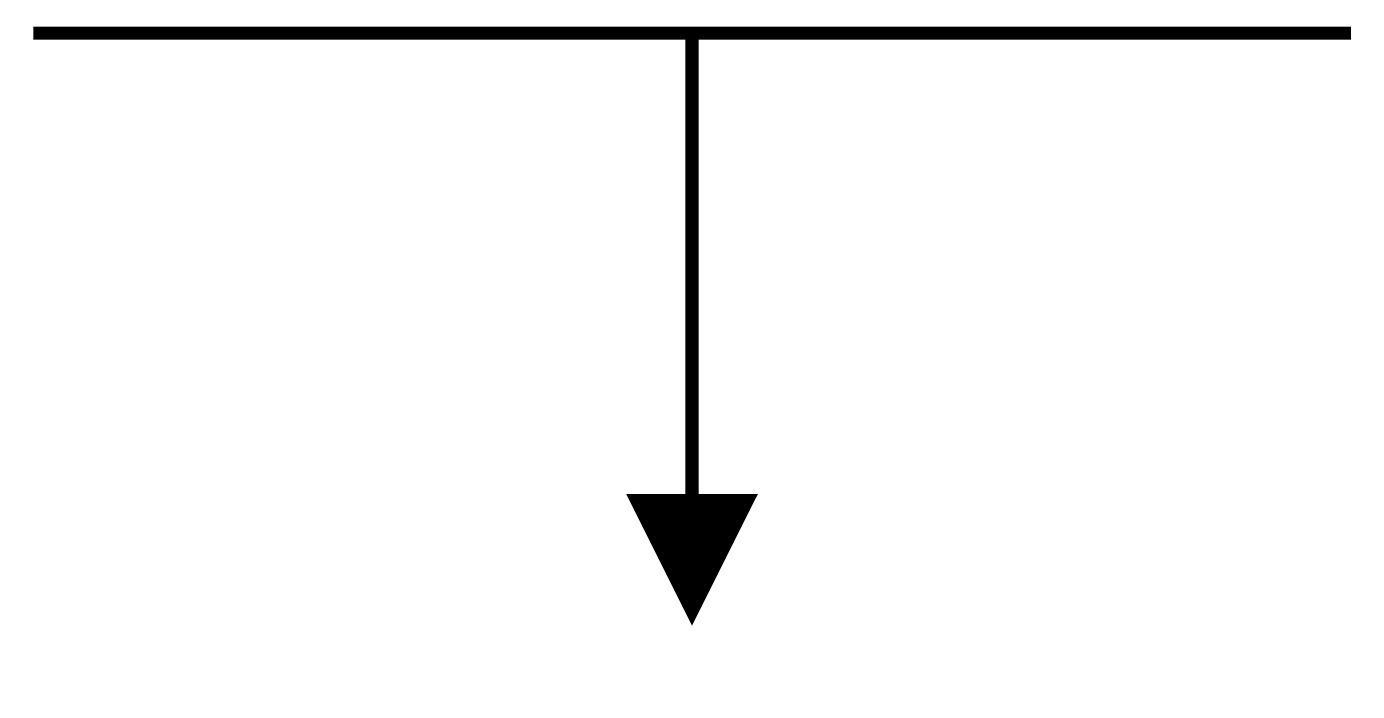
# Model space of a CAD drawing. Extents: x 3 to 13.1, y 1 to 6.
import ezdxf

# ---------------------------------------------------------------- set-up
doc = ezdxf.new("R2010")
doc.units = 0
doc.header["$MEASUREMENT"] = 0
doc.layers.get('0').update_dxf_attribs({"linetype": 'CONTINUOUS'})

msp = doc.modelspace()

# ---------------------------------------------------------------- linework, layer by layer
at = {"const_width": 0.1}
for points in [[(3.092, 5.967), (13.092, 5.967)], [(8.092, 5.967), (8.092, 2.467)]]:
    msp.add_lwpolyline(points, dxfattribs=at)
msp.add_lwpolyline([(8.092, 1.467, 0, 1, 0), (8.092, 2.467, 1, 1, 0)], format="xyseb")

doc.saveas('drawing.dxf')
